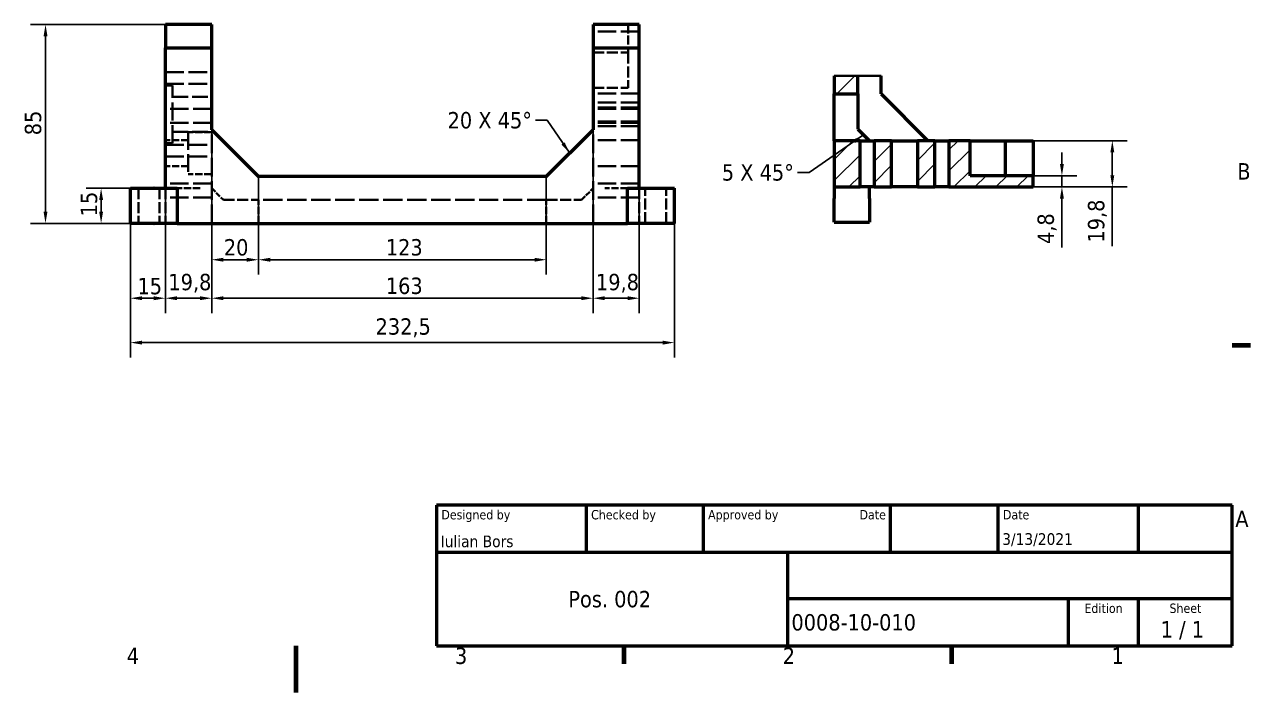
# Model space of a CAD drawing. Header units: millimetres. Extents: x 0 to 840, y 0 to 594.
# Drawn here: x 304 to 828, y 0 to 286 of the extents above; entities that cross this region are included whole.
import ezdxf
from ezdxf.enums import TextEntityAlignment as Align

# ---------------------------------------------------------------- set-up
doc = ezdxf.new("R2010")
doc.units = ezdxf.units.MM
doc.header["$LTSCALE"] = 2
doc.linetypes.add('DASHED', pattern=[0.2068, 0.1655, -0.0413])
for name, color, linetype, lineweight in [('Border (ISO)', 7, 'Continuous', 70), ('Dimension (ISO)', 7, 'Continuous', 25), ('Hatch (ISO)', 7, 'Continuous', 18), ('Hidden (ISO)', 7, 'DASHED', 35), ('Symbol (ISO)', 7, 'Continuous', 25), ('Title (ISO)', 7, 'Continuous', 50), ('Visible (ISO)', 7, 'Continuous', 50), ('Visible Narrow (ISO)', 7, 'Continuous', 35)]:
    doc.layers.add(name, color=color, linetype=linetype, lineweight=lineweight)
doc.styles.add('Note Text (ISO)', font='tahoma.ttf')
doc.styles.add('Text Style39', font='tahoma.ttf')
doc.styles.add('Text Style41', font='tahoma.ttf')
doc.dimstyles.new('Default - Method 1b (ISO)', dxfattribs={"dimscale": 2, "dimtxt": 3.5, "dimasz": 2.5, "dimexe": 3.175, "dimexo": 0, "dimgap": 0.762, "dimtad": 1, "dimtoh": 1, "dimrnd": 1e-08, "dimtxsty": 'Note Text (ISO)', "dimcen": 0.09, "dimdle": 10, "dimclrd": 256, "dimclre": 256, "dimclrt": 256, "dimazin": 2, "dimtfac": 1, "dimtmove": 0, "dimatfit": 3, "dimfxl": 0, "dimtolj": 1, "dimlwd": -1, "dimlwe": -1, "dimarcsym": 0})
doc.dimstyles.new('Default - Method 1b (ISO)$7', dxfattribs={"dimscale": 2, "dimtxt": 3.5, "dimasz": 2.5, "dimexe": 3.175, "dimexo": 0, "dimgap": 0.762, "dimtad": 1, "dimtoh": 1, "dimrnd": 1e-08, "dimtxsty": 'Note Text (ISO)', "dimcen": 0.09, "dimdle": 10, "dimclrd": 256, "dimclre": 256, "dimclrt": 256, "dimazin": 2, "dimtfac": 1, "dimtmove": 0, "dimatfit": 3, "dimfxl": 0, "dimtolj": 1, "dimlwd": -1, "dimlwe": -1, "dimarcsym": 0})

# ---------------------------------------------------------------- blocks, each defined once
blk = doc.blocks.new('Borders Default Border')
at = {"layer": 'Border (ISO)'}
for p, q in [((410, 74.25), (413.9, 74.25)), ((280, 10), (280, 6.1)), ((350, 10), (350, 6.1))]:
    blk.add_line(p, q, dxfattribs=at)
at = {"layer": 'Border (ISO)', "flags": 128}
blk.add_lwpolyline([(210, 0), (210, 10)], dxfattribs=at)
at = {"layer": 'Border (ISO)', "char_height": 3.5, "attachment_point": 7, "style": 'Note Text (ISO)'}
for s, insert in [('B', (411.08, 109.63)), ('A', (410.66, 35.38)), ('4', (173.78, 6.1)), ('3', (243.91, 6.03)), ('2', (313.94, 6.1)), ('1', (384.21, 6.1))]:
    blk.add_mtext(s, dxfattribs=dict(at, insert=insert))
blk = doc.blocks.new('*D20')
at = {"layer": 'Defpoints', "color": 0}
for p in [(349.1, 200.53), (581.6, 200.53), (581.6, 149.55)]:
    blk.add_point(p, dxfattribs=at)
at = {"layer": 'Dimension (ISO)'}
for p, q in [((349.1, 200.53), (349.1, 143.2)), ((581.6, 200.53), (581.6, 143.2)), ((354.1, 149.55), (576.6, 149.55))]:
    blk.add_line(p, q, dxfattribs=at)
for points in [[(354.1, 150.38), (354.1, 148.71), (349.1, 149.55)], [(576.6, 150.38), (576.6, 148.71), (581.6, 149.55)]]:
    blk.add_solid(points, dxfattribs=at)
at = {"layer": 'Dimension (ISO)', "insert": (453.89, 159.95), "char_height": 7, "attachment_point": 1, "style": 'Note Text (ISO)'}
blk.add_mtext('\\A1;232,5', dxfattribs=at)
blk = doc.blocks.new('*D21')
at = {"layer": 'Defpoints', "color": 0}
for p in [(364.1, 215.53), (349.1, 200.53), (364.1, 168.53)]:
    blk.add_point(p, dxfattribs=at)
at = {"layer": 'Dimension (ISO)'}
for p, q in [((364.1, 215.53), (364.1, 162.18)), ((349.1, 200.53), (349.1, 162.18)), ((354.1, 168.53), (359.1, 168.53))]:
    blk.add_line(p, q, dxfattribs=at)
for points in [[(354.1, 169.36), (354.1, 167.69), (349.1, 168.53)], [(359.1, 169.36), (359.1, 167.69), (364.1, 168.53)]]:
    blk.add_solid(points, dxfattribs=at)
at = {"layer": 'Dimension (ISO)', "insert": (352.13, 177.22), "char_height": 7, "attachment_point": 1, "style": 'Note Text (ISO)'}
blk.add_mtext('\\A1;15', dxfattribs=at)
blk = doc.blocks.new('*D22')
at = {"layer": 'Defpoints', "color": 0}
for p in [(383.85, 240.53), (364.1, 215.53), (383.85, 168.53)]:
    blk.add_point(p, dxfattribs=at)
at = {"layer": 'Dimension (ISO)'}
for p, q in [((383.85, 240.53), (383.85, 162.18)), ((364.1, 215.53), (364.1, 162.18)), ((369.1, 168.53), (378.85, 168.53))]:
    blk.add_line(p, q, dxfattribs=at)
for points in [[(369.1, 169.36), (369.1, 167.69), (364.1, 168.53)], [(378.85, 169.36), (378.85, 167.69), (383.85, 168.53)]]:
    blk.add_solid(points, dxfattribs=at)
at = {"layer": 'Dimension (ISO)', "insert": (365.34, 178.95), "char_height": 7, "attachment_point": 1, "style": 'Note Text (ISO)'}
blk.add_mtext('\\A1;19,8', dxfattribs=at)
blk = doc.blocks.new('*D23')
at = {"layer": 'Defpoints', "color": 0}
for p in [(383.85, 240.53), (546.85, 240.53), (546.85, 168.53)]:
    blk.add_point(p, dxfattribs=at)
at = {"layer": 'Dimension (ISO)'}
for p, q in [((383.85, 240.53), (383.85, 162.18)), ((546.85, 240.53), (546.85, 162.18)), ((388.85, 168.53), (541.85, 168.53))]:
    blk.add_line(p, q, dxfattribs=at)
for points in [[(388.85, 169.36), (388.85, 167.69), (383.85, 168.53)], [(541.85, 169.36), (541.85, 167.69), (546.85, 168.53)]]:
    blk.add_solid(points, dxfattribs=at)
at = {"layer": 'Dimension (ISO)', "insert": (458.27, 177.34), "char_height": 7, "attachment_point": 1, "style": 'Note Text (ISO)'}
blk.add_mtext('\\A1;163', dxfattribs=at)
blk = doc.blocks.new('*D24')
at = {"layer": 'Defpoints', "color": 0}
for p in [(546.85, 240.53), (566.6, 215.53), (566.6, 168.53)]:
    blk.add_point(p, dxfattribs=at)
at = {"layer": 'Dimension (ISO)'}
for p, q in [((546.85, 240.53), (546.85, 162.18)), ((566.6, 215.53), (566.6, 162.18)), ((551.85, 168.53), (561.6, 168.53))]:
    blk.add_line(p, q, dxfattribs=at)
for points in [[(551.85, 169.36), (551.85, 167.69), (546.85, 168.53)], [(561.6, 169.36), (561.6, 167.69), (566.6, 168.53)]]:
    blk.add_solid(points, dxfattribs=at)
at = {"layer": 'Dimension (ISO)', "insert": (548.09, 178.95), "char_height": 7, "attachment_point": 1, "style": 'Note Text (ISO)'}
blk.add_mtext('\\A1;19,8', dxfattribs=at)
blk = doc.blocks.new('*D43')
at = {"layer": 'Defpoints', "color": 0}
for p in [(734.93, 220.86), (734.93, 216.11), (747.22, 216.11)]:
    blk.add_point(p, dxfattribs=at)
at = {"layer": 'Dimension (ISO)'}
for p, q in [((747.22, 225.86), (747.22, 230.86)), ((734.93, 220.86), (753.57, 220.86)), ((747.22, 220.86), (747.22, 216.11)), ((734.93, 216.11), (753.57, 216.11)), ((747.22, 211.11), (747.22, 190.17))]:
    blk.add_line(p, q, dxfattribs=at)
for points in [[(746.38, 225.86), (748.05, 225.86), (747.22, 220.86)], [(746.38, 211.11), (748.05, 211.11), (747.22, 216.11)]]:
    blk.add_solid(points, dxfattribs=at)
at = {"layer": 'Dimension (ISO)', "insert": (736.79, 191.69), "char_height": 7, "attachment_point": 1, "rotation": 90, "style": 'Note Text (ISO)'}
blk.add_mtext('\\A1;4,8', dxfattribs=at)
blk = doc.blocks.new('*D44')
at = {"layer": 'Defpoints', "color": 0}
for p in [(734.93, 235.86), (768.76, 235.86), (734.93, 216.11)]:
    blk.add_point(p, dxfattribs=at)
at = {"layer": 'Dimension (ISO)'}
for p, q in [((734.93, 235.86), (775.11, 235.86)), ((768.76, 230.86), (768.76, 221.11)), ((734.93, 216.11), (775.11, 216.11)), ((768.76, 216.11), (768.76, 190.79))]:
    blk.add_line(p, q, dxfattribs=at)
for points in [[(767.92, 230.86), (769.59, 230.86), (768.76, 235.86)], [(767.92, 221.11), (769.59, 221.11), (768.76, 216.11)]]:
    blk.add_solid(points, dxfattribs=at)
at = {"layer": 'Dimension (ISO)', "insert": (758.33, 192.31), "char_height": 7, "attachment_point": 1, "rotation": 90, "style": 'Note Text (ISO)'}
blk.add_mtext('\\A1;19,8', dxfattribs=at)
blk = doc.blocks.new('*D49')
at = {"layer": 'Defpoints', "color": 0}
for p in [(349.1, 215.53), (336.6, 200.53), (359.31, 200.53)]:
    blk.add_point(p, dxfattribs=at)
at = {"layer": 'Dimension (ISO)'}
for p, q in [((349.1, 215.53), (330.25, 215.53)), ((336.6, 210.53), (336.6, 205.53)), ((359.31, 200.53), (330.25, 200.53))]:
    blk.add_line(p, q, dxfattribs=at)
for points in [[(335.77, 210.53), (337.44, 210.53), (336.6, 215.53)], [(335.77, 205.53), (337.44, 205.53), (336.6, 200.53)]]:
    blk.add_solid(points, dxfattribs=at)
at = {"layer": 'Dimension (ISO)', "insert": (327.91, 203.55), "char_height": 7, "attachment_point": 1, "rotation": 90, "style": 'Note Text (ISO)'}
blk.add_mtext('\\A1;15', dxfattribs=at)
blk = doc.blocks.new('*D50')
at = {"layer": 'Defpoints', "color": 0}
for p in [(403.85, 220.53), (526.85, 220.53), (403.85, 184.98)]:
    blk.add_point(p, dxfattribs=at)
at = {"layer": 'Dimension (ISO)'}
for p, q in [((403.85, 220.53), (403.85, 178.63)), ((526.85, 220.53), (526.85, 178.63)), ((521.85, 184.98), (408.85, 184.98))]:
    blk.add_line(p, q, dxfattribs=at)
for points in [[(408.85, 185.81), (408.85, 184.15), (403.85, 184.98)], [(521.85, 185.81), (521.85, 184.15), (526.85, 184.98)]]:
    blk.add_solid(points, dxfattribs=at)
at = {"layer": 'Dimension (ISO)', "insert": (458.27, 193.8), "char_height": 7, "attachment_point": 1, "style": 'Note Text (ISO)'}
blk.add_mtext('\\A1;123', dxfattribs=at)
blk = doc.blocks.new('*D51')
at = {"layer": 'Defpoints', "color": 0}
for p in [(383.85, 240.53), (403.85, 220.53), (403.85, 184.98)]:
    blk.add_point(p, dxfattribs=at)
at = {"layer": 'Dimension (ISO)'}
for p, q in [((383.85, 240.53), (383.85, 178.63)), ((403.85, 220.53), (403.85, 178.63)), ((388.85, 184.98), (398.85, 184.98))]:
    blk.add_line(p, q, dxfattribs=at)
for points in [[(388.85, 185.81), (388.85, 184.15), (383.85, 184.98)], [(398.85, 185.81), (398.85, 184.15), (403.85, 184.98)]]:
    blk.add_solid(points, dxfattribs=at)
at = {"layer": 'Dimension (ISO)', "insert": (389.05, 193.8), "char_height": 7, "attachment_point": 1, "style": 'Note Text (ISO)'}
blk.add_mtext('\\A1;20', dxfattribs=at)
blk = doc.blocks.new('*D67')
at = {"layer": 'Defpoints', "color": 0}
for p in [(364.1, 285.53), (312.84, 200.53), (369.1, 200.53)]:
    blk.add_point(p, dxfattribs=at)
at = {"layer": 'Dimension (ISO)'}
for p, q in [((364.1, 285.53), (306.49, 285.53)), ((312.84, 280.53), (312.84, 205.53)), ((369.1, 200.53), (306.49, 200.53))]:
    blk.add_line(p, q, dxfattribs=at)
for points in [[(312, 280.53), (313.67, 280.53), (312.84, 285.53)], [(312, 205.53), (313.67, 205.53), (312.84, 200.53)]]:
    blk.add_solid(points, dxfattribs=at)
at = {"layer": 'Dimension (ISO)', "insert": (303.99, 238.2), "char_height": 7, "attachment_point": 1, "rotation": 90, "style": 'Note Text (ISO)'}
blk.add_mtext('\\A1;85', dxfattribs=at)
blk = doc.blocks.new('Title Blocks I.A.B')
at = {"layer": 'Title (ISO)'}
for p, q in [((270.07, 130), (100.07, 130)), ((100.07, 130), (100.07, 100)), ((132.07, 120), (132.07, 130)), ((157.07, 120), (157.07, 130)), ((197.07, 120), (197.07, 130)), ((220.07, 120), (220.07, 130)), ((250.07, 120), (250.07, 130)), ((270.07, 100), (270.07, 130)), ((100.07, 120), (270.07, 120)), ((175.07, 120), (175.07, 100)), ((270.07, 110), (175.07, 110)), ((235.07, 100), (235.07, 110)), ((250.07, 100), (250.07, 110)), ((100.07, 100), (270.07, 100))]:
    blk.add_line(p, q, dxfattribs=at)
at = {"layer": 'Title (ISO)', "style": 'Text Style41'}
for s, p in [('Designed by', (101.07, 129)), ('Checked by', (133.07, 129)), ('Approved by', (158.07, 129)), ('Date', (221.07, 129))]:
    blk.add_text(s, height=2, dxfattribs=at).set_placement(p, align=Align.TOP_LEFT)
blk.add_text('Date', height=2, dxfattribs=at).set_placement((196.07, 129), align=Align.TOP_RIGHT)
for s, p in [('Edition', (242.57, 109)), ('Sheet', (260.07, 109))]:
    blk.add_text(s, height=2, dxfattribs=at).set_placement(p, align=Align.TOP_CENTER)
at = {"layer": 'Title (ISO)', "style": 'Note Text (ISO)'}
blk.add_text('1 / 1 ', height=3.5, dxfattribs=at).set_placement((260.07, 103.5), align=Align.MIDDLE_CENTER)
at = {"layer": 'Title (ISO)'}
for tag, p, height, style in [('AUTHOR_001', (100.92, 121.05), 2.5, 'Text Style39'), ('CREATION_DATE_001', (220.91, 121.54), 2.5, 'Text Style39'), ('COMPANY_001', (128.21, 108.21), 3.5, 'Note Text (ISO)'), ('PART_NUMBER_001', (175.88, 103.25), 3.5, 'Note Text (ISO)')]:
    blk.add_attdef(tag, p, '', height=height, dxfattribs=dict(at, style=style))
at = {"layer": 'Title (ISO)', "style": 'Text Style39'}
for tag, p in [('CHECKED_BY', (133.07, 121)), ('ENG_APPROVED_BY', (158.07, 121))]:
    blk.add_attdef(tag, text='', height=2.5, dxfattribs=at).set_placement(p, align=Align.BOTTOM_LEFT)
blk.add_attdef('ENG_APPROVAL_DATE', text='', height=2.5, dxfattribs=at).set_placement((196.07, 121), align=Align.BOTTOM_RIGHT)
at = {"layer": 'Title (ISO)', "style": 'Note Text (ISO)'}
for tag, p in [('TITLE', (222.57, 115)), ('REVISION_NUMBER', (242.57, 103.5))]:
    blk.add_attdef(tag, text='', height=3.5, dxfattribs=at).set_placement(p, align=Align.MIDDLE_CENTER)

msp = doc.modelspace()

# ---------------------------------------------------------------- hatches: boundary and pattern name
at = {"layer": 'Hatch (ISO)'}
h = msp.add_hatch(dxfattribs=at)
h.set_pattern_fill('ANSI31', color=256, scale=50.8, style=0)
h.set_pattern_definition([(45, (0, 0), (-4.49013, 4.49013), [])])
h.paths.add_polyline_path([(692.9328, 235.8573), (685.4328, 235.8573), (685.4328, 216.1073), (692.9328, 216.1073)])
h.paths.add_polyline_path([(674.4328, 235.8573), (666.9328, 235.8573), (666.9328, 216.1073), (674.4328, 216.1073)])
h.paths.add_polyline_path([(660.9328, 235.8573), (649.9328, 235.8573), (649.9328, 216.1073), (660.9328, 216.1073)])
h.paths.add_polyline_path([(734.9328, 216.1073), (734.9328, 220.8573), (707.9328, 220.8573), (707.9328, 235.8573), (698.9328, 235.8573), (698.9328, 216.1073)])
h.paths.add_polyline_path([(649.9328, 263.6503), (659.9328, 263.6503), (659.9328, 255.8573), (649.9328, 255.8573)])

# ---------------------------------------------------------------- linework, layer by layer
at = {"layer": 'Hidden (ISO)', "ltscale": 11.422553}
msp.add_line((561.853, 285.5256), (561.853, 273.5256), dxfattribs=at)
at = {"layer": 'Hidden (ISO)', "ltscale": 23.875725}
for p, q in [((566.603, 282.5256), (546.853, 282.5256)), ((364.103, 265.1235), (383.853, 265.1235)), ((364.103, 260.1235), (383.853, 260.1235)), ((566.603, 256.0826), (546.853, 256.0826)), ((566.603, 252.1235), (546.853, 252.1235)), ((383.853, 249.5256), (364.103, 249.5256)), ((566.603, 250.1235), (546.853, 250.1235)), ((566.603, 249.5256), (546.853, 249.5256)), ((383.853, 243.5256), (364.103, 243.5256)), ((566.603, 244.1235), (546.853, 244.1235)), ((566.603, 243.5256), (546.853, 243.5256)), ((566.603, 242.1235), (546.853, 242.1235)), ((566.603, 236.0256), (546.853, 236.0256)), ((364.103, 234.1235), (383.853, 234.1235)), ((364.103, 229.1235), (383.853, 229.1235)), ((566.603, 225.0256), (546.853, 225.0256)), ((383.853, 217.5256), (364.103, 217.5256)), ((566.603, 217.5256), (546.853, 217.5256)), ((383.853, 211.5256), (364.103, 211.5256)), ((566.603, 211.5256), (546.853, 211.5256))]:
    msp.add_line(p, q, dxfattribs=at)
at = {"layer": 'Hidden (ISO)', "ltscale": 14.278216}
for p, q in [((546.853, 273.5256), (561.853, 273.5256)), ((561.853, 273.5256), (561.853, 258.5256)), ((546.853, 258.5256), (561.853, 258.5256)), ((352.603, 215.5256), (352.603, 200.5256)), ((361.603, 215.5256), (361.603, 200.5256)), ((364.103, 215.5256), (364.103, 200.5256)), ((566.603, 215.5256), (566.603, 200.5256)), ((569.103, 200.5256), (569.103, 215.5256)), ((578.103, 200.5256), (578.103, 215.5256)), ((388.853, 210.5256), (403.853, 210.5256)), ((526.853, 210.5256), (541.853, 210.5256))]:
    msp.add_line(p, q, dxfattribs=at)
at = {"layer": 'Hidden (ISO)', "ltscale": 2.855563}
for p, q in [((364.103, 259.4752), (367.103, 259.4752)), ((364.103, 234.7717), (367.103, 234.7717))]:
    msp.add_line(p, q, dxfattribs=at)
at = {"layer": 'Hidden (ISO)', "ltscale": 23.455137}
msp.add_line((367.103, 234.7717), (367.103, 259.4752), dxfattribs=at)
at = {"layer": 'Hidden (ISO)', "ltscale": 20.249033}
for p, q in [((367.103, 254.6235), (383.853, 254.6235)), ((367.103, 239.6235), (383.853, 239.6235))]:
    msp.add_line(p, q, dxfattribs=at)
at = {"layer": 'Hidden (ISO)', "ltscale": 9.280806}
for p, q in [((373.853, 236.0256), (364.103, 236.0256)), ((373.853, 225.0256), (364.103, 225.0256))]:
    msp.add_line(p, q, dxfattribs=at)
at = {"layer": 'Hidden (ISO)', "ltscale": 22.78718}
msp.add_line((373.853, 239.5256), (373.853, 221.5256), dxfattribs=at)
at = {"layer": 'Hidden (ISO)', "ltscale": 9.518778}
for p, q in [((383.853, 239.5256), (373.853, 239.5256)), ((383.853, 221.5256), (373.853, 221.5256)), ((403.853, 200.5256), (403.853, 210.5256)), ((526.853, 200.5256), (526.853, 210.5256))]:
    msp.add_line(p, q, dxfattribs=at)
at = {"layer": 'Hidden (ISO)', "ltscale": 24.17795}
for p, q in [((383.853, 200.5256), (383.853, 240.5256)), ((546.853, 200.5256), (546.853, 240.5256))]:
    msp.add_line(p, q, dxfattribs=at)
at = {"layer": 'Hidden (ISO)', "ltscale": 9.326457}
for p, q in [((378.901, 215.5256), (369.103, 215.5256)), ((561.603, 215.5256), (551.8051, 215.5256))]:
    msp.add_line(p, q, dxfattribs=at)
at = {"layer": 'Hidden (ISO)', "ltscale": 6.730763}
for p, q in [((383.853, 215.5256), (388.853, 210.5256)), ((541.853, 210.5256), (546.853, 215.5256))]:
    msp.add_line(p, q, dxfattribs=at)
at = {"layer": 'Hidden (ISO)', "ltscale": 24.782398}
msp.add_line((526.853, 210.5256), (403.853, 210.5256), dxfattribs=at)
at = {"layer": 'Visible (ISO)'}
for p, q in [((383.853, 285.5256), (364.103, 285.5256)), ((364.103, 285.5256), (364.103, 275.5256)), ((383.853, 275.5256), (383.853, 285.5256)), ((546.853, 285.5256), (546.853, 275.5256)), ((566.603, 285.5256), (546.853, 285.5256)), ((566.603, 275.5256), (566.603, 285.5256)), ((364.103, 275.5256), (383.853, 275.5256)), ((364.103, 215.5256), (364.103, 275.5256)), ((383.853, 240.5256), (383.853, 275.5256)), ((546.853, 275.5256), (546.853, 240.5256)), ((546.853, 275.5256), (566.603, 275.5256)), ((566.603, 215.5256), (566.603, 275.5256)), ((649.9328, 263.6503), (649.9328, 255.8573)), ((659.9328, 255.8573), (659.9328, 263.6503)), ((669.9328, 255.8573), (669.9328, 263.6503)), ((649.9328, 255.8573), (659.9328, 255.8573)), ((649.9328, 235.8573), (649.9328, 255.8573)), ((659.9328, 255.8573), (659.9328, 240.8573)), ((669.9328, 255.8573), (689.9328, 235.8573)), ((383.853, 240.5256), (403.853, 220.5256)), ((526.853, 220.5256), (546.853, 240.5256)), ((660.9328, 235.8573), (649.9328, 235.8573)), ((649.9328, 235.8573), (649.9328, 216.1073)), ((659.9328, 240.8573), (664.9328, 235.8573)), ((660.9328, 216.1073), (660.9328, 235.8573)), ((660.9328, 235.8573), (666.9328, 235.8573)), ((674.4328, 235.8573), (666.9328, 235.8573)), ((666.9328, 235.8573), (666.9328, 216.1073)), ((674.4328, 216.1073), (674.4328, 235.8573)), ((674.4328, 235.8573), (685.4328, 235.8573)), ((692.9328, 235.8573), (685.4328, 235.8573)), ((685.4328, 235.8573), (685.4328, 216.1073)), ((692.9328, 216.1073), (692.9328, 235.8573)), ((692.9328, 235.8573), (698.9328, 235.8573)), ((707.9328, 235.8573), (698.9328, 235.8573)), ((698.9328, 235.8573), (698.9328, 216.1073)), ((707.9328, 220.8573), (707.9328, 235.8573)), ((707.9328, 235.8573), (722.9328, 235.8573)), ((722.9328, 235.8573), (734.9328, 235.8573)), ((722.9328, 235.8573), (722.9328, 220.8573)), ((734.9328, 235.8573), (734.9328, 220.8573)), ((526.853, 220.5256), (403.853, 220.5256)), ((734.9328, 220.8573), (707.9328, 220.8573)), ((734.9328, 216.1073), (734.9328, 220.8573)), ((349.103, 215.5256), (359.103, 215.5256)), ((349.103, 200.5256), (349.103, 215.5256)), ((359.3051, 215.5256), (359.103, 215.5256)), ((359.3051, 215.5256), (369.103, 215.5256)), ((369.103, 215.5256), (369.103, 200.5256)), ((561.603, 200.5256), (561.603, 215.5256)), ((561.603, 215.5256), (571.401, 215.5256)), ((571.401, 215.5256), (571.603, 215.5256)), ((571.603, 215.5256), (581.603, 215.5256)), ((581.603, 200.5256), (581.603, 215.5256)), ((649.9328, 216.1073), (660.9328, 216.1073)), ((649.9328, 216.1073), (649.9328, 211.1073)), ((666.9328, 216.1073), (660.9328, 216.1073)), ((664.9328, 211.1073), (664.9328, 216.1073)), ((666.9328, 216.1073), (674.4328, 216.1073)), ((685.4328, 216.1073), (674.4328, 216.1073)), ((685.4328, 216.1073), (692.9328, 216.1073)), ((698.9328, 216.1073), (692.9328, 216.1073)), ((698.9328, 216.1073), (734.9328, 216.1073)), ((649.9328, 201.1073), (649.9328, 211.1073)), ((664.9328, 211.1073), (664.9328, 201.1073)), ((359.103, 200.5256), (349.103, 200.5256)), ((359.103, 200.5256), (359.3051, 200.5256)), ((369.103, 200.5256), (359.3051, 200.5256)), ((369.103, 200.5256), (561.603, 200.5256)), ((571.401, 200.5256), (561.603, 200.5256)), ((571.603, 200.5256), (571.401, 200.5256)), ((581.603, 200.5256), (571.603, 200.5256)), ((649.9328, 201.1073), (664.9328, 201.1073))]:
    msp.add_line(p, q, dxfattribs=at)
at = {"layer": 'Visible Narrow (ISO)'}
for p, q in [((649.9328, 263.6503), (659.9328, 263.6503)), ((659.9328, 263.6503), (669.9328, 263.6503))]:
    msp.add_line(p, q, dxfattribs=at)

# ---------------------------------------------------------------- block references
at = {"xscale": 2, "yscale": 2, "zscale": 2}
msp.add_blockref('Borders Default Border', (0, 0), dxfattribs=at)
msp.add_blockref('Title Blocks I.A.B', (279.8572, -180), dxfattribs=at).add_auto_attribs({'PART_NUMBER_001': '0008-10-010', 'COMPANY_001': 'Pos. 002', 'AUTHOR_001': 'Iulian Bors', 'CREATION_DATE_001': '3/13/2021'})

# ---------------------------------------------------------------- texts
at = {"layer": 'Symbol (ISO)', "char_height": 7, "attachment_point": 3, "style": 'Note Text (ISO)'}
for s, insert in [('20 X 45°', (520.7159, 248.132)), ('5 X 45°', (632.6664, 225.8122))]:
    msp.add_mtext(s, dxfattribs=dict(at, insert=insert))

# ---------------------------------------------------------------- dimensions: what is measured, and where the dimension line sits
at = {"layer": 'Dimension (ISO)'}
for base, p1, p2, angle, override, picture, middle in [((312.8356, 200.5256), (364.103, 285.5256), (369.103, 200.5256), 270, {"dimgap": 0.762, "dimtoh": 0, "dimdec": 2, "dimtol": 0, "dimlim": 0, "dimtp": 0, "dimtm": 0, "dimtdec": 2, "dimtofl": 0, "dimatfit": 1}, '*D67', (312.8356, 243.0256)), ((403.853, 184.9814), (383.853, 240.5256), (403.853, 220.5256), 180, {"dimgap": 0.762, "dimtoh": 0, "dimdec": 2, "dimtol": 0, "dimlim": 0, "dimtp": 0, "dimtm": 0, "dimtdec": 2, "dimtofl": 0, "dimatfit": 1}, '*D51', (393.853, 184.9814)), ((566.6030184304, 168.5255992122), (546.8530184304, 240.5255992122), (566.6030184304, 215.5255992122), 180, {"dimgap": 0.762, "dimtoh": 0, "dimdec": 1, "dimtol": 0, "dimlim": 0, "dimtp": 0, "dimtm": 0, "dimtdec": 2, "dimtofl": 0, "dimatfit": 1}, '*D24', (556.7280184304, 168.5255992122)), ((768.7579154043, 235.8572750619), (734.9327705995, 216.1072750619), (734.9327705995, 235.8572750619), 270, {"dimgap": 0.762, "dimtoh": 0, "dimdec": 1, "dimtol": 0, "dimlim": 0, "dimtp": 0, "dimtm": 0, "dimtdec": 2, "dimtofl": 0, "dimatfit": 2}, '*D44', (768.7579154043, 200.9472778041)), ((747.2164897953, 216.1072750619), (734.9327705995, 220.8572750619), (734.9327705995, 216.1072750619), 90, {"dimgap": 0.762, "dimtoh": 0, "dimdec": 1, "dimtol": 0, "dimlim": 0, "dimtp": 0, "dimtm": 0, "dimtdec": 2, "dimtofl": 1, "dimatfit": 1}, '*D43', (747.2164897953, 198.1380098248)), ((403.853, 184.9814), (526.853, 220.5256), (403.853, 220.5256), 180, {"dimgap": 0.762, "dimtoh": 0, "dimdec": 2, "dimtol": 0, "dimlim": 0, "dimtp": 0, "dimtm": 0, "dimtdec": 2, "dimtofl": 0, "dimatfit": 1}, '*D50', (465.353, 184.9814)), ((336.603, 200.5256), (349.103, 215.5256), (359.3051, 200.5256), 90, {"dimgap": 0.762, "dimtoh": 0, "dimdec": 2, "dimtol": 0, "dimlim": 0, "dimtp": 0, "dimtm": 0, "dimtdec": 2, "dimtofl": 0, "dimatfit": 1}, '*D49', (336.603, 208.0256))]:
    dim = msp.add_linear_dim(base=base, p1=p1, p2=p2, angle=angle, dimstyle='Default - Method 1b (ISO)', override=override, dxfattribs=at)
    dim.commit()
    dim.dimension.update_dxf_attribs({"geometry": picture, "text_midpoint": middle, "dimtype": 160})
for base, p1, p2, override, picture, middle in [((383.8530184304, 168.5255992122), (364.1030184304, 215.5255992122), (383.8530184304, 240.5255992122), {"dimgap": 0.762, "dimtoh": 0, "dimdec": 1, "dimtol": 0, "dimlim": 0, "dimtp": 0, "dimtm": 0, "dimtdec": 2, "dimtofl": 0, "dimatfit": 1}, '*D22', (373.9780184304, 168.5255992122)), ((546.853, 168.5256), (383.853, 240.5256), (546.853, 240.5256), {"dimgap": 0.762, "dimtoh": 0, "dimdec": 0, "dimtol": 0, "dimlim": 0, "dimtp": 0, "dimtm": 0, "dimtdec": 2, "dimtofl": 0, "dimatfit": 1}, '*D23', (465.353, 168.5256)), ((364.103, 168.5256), (349.103, 200.5256), (364.103, 215.5256), {"dimgap": 0.762, "dimtoh": 0, "dimdec": 0, "dimtol": 0, "dimlim": 0, "dimtp": 0, "dimtm": 0, "dimtdec": 2, "dimtofl": 0, "dimatfit": 1}, '*D21', (356.603, 168.5256)), ((581.603, 149.5458), (349.103, 200.5256), (581.603, 200.5256), {"dimgap": 0.762, "dimtoh": 0, "dimdec": 1, "dimtol": 0, "dimlim": 0, "dimtp": 0, "dimtm": 0, "dimtdec": 2, "dimtofl": 0, "dimatfit": 1}, '*D20', (465.353, 149.5458))]:
    dim = msp.add_linear_dim(base=base, p1=p1, p2=p2, dimstyle='Default - Method 1b (ISO)', override=override, dxfattribs=at)
    dim.commit()
    dim.dimension.update_dxf_attribs({"geometry": picture, "text_midpoint": middle, "dimtype": 160})

# ---------------------------------------------------------------- leaders
at = {"layer": 'Symbol (ISO)', "annotation_type": 0, "has_hookline": 1, "hookline_direction": 1}
for points, text_width in [([(536.853, 230.5256), (527.2399, 244.632), (522.2399, 244.632)], 36.1753), ([(662.4328, 238.3573), (639.1904, 222.3122), (634.1904, 222.3122)], 30.8489)]:
    msp.add_leader(points, dimstyle='Default - Method 1b (ISO)$7', override={"dimtad": 0}, dxfattribs=dict(at, text_width=text_width))

doc.saveas('drawing.dxf')
